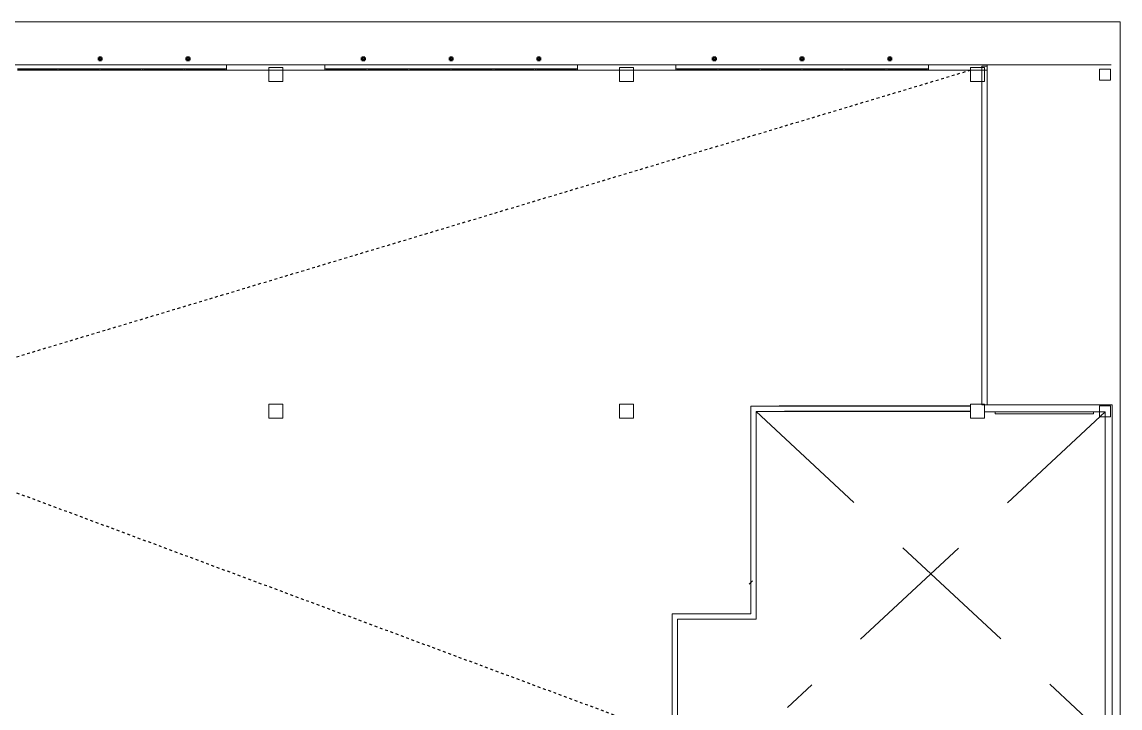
# Model space of a CAD drawing. Header units: millimetres. Extents: x 38 to 139, y 58 to 123.
# Drawn here: x 97.93 to 137.04, y 85.49 to 109.95 of the extents above; entities that cross this region are included whole.
import ezdxf

# ---------------------------------------------------------------- set-up
doc = ezdxf.new("R2010")
doc.units = ezdxf.units.MM
doc.linetypes.add('Hidden', pattern=[7.14375, 4.7625, -2.38125])
for name, color, linetype, lineweight in [('A-----NPP', 7, 'Continuous', 9), ('A-DOORSYM', 7, 'Continuous', 9), ('A-GLAZIDM', 7, 'Continuous', 9), ('A-ROOFOTM', 7, 'Continuous', 9), ('A-WALL', 7, 'Continuous', 9), ('BLOCK 019', 7, 'Continuous', 9), ('S-----TEP', 7, 'Continuous', 9), ('S-COLSPRM', 7, 'Continuous', 9)]:
    doc.layers.add(name, color=color, linetype=linetype, lineweight=lineweight)
doc.layers.add('estructura', color=7, linetype='Continuous')
doc.layers.add('Lineas Proyecciones', color=7, linetype='Hidden')

msp = doc.modelspace()

# ---------------------------------------------------------------- linework, layer by layer
at = {"layer": 'A-----NPP', "color": 252, "linetype": 'Continuous'}
for p, q in [((137.038482, 109.948709), (61.573382, 109.948709)), ((137.038482, 58.688668), (137.038482, 109.948709))]:
    msp.add_line(p, q, dxfattribs=at)
at = {"layer": 'A-----NPP', "color": 252, "linetype": 'Hidden'}
for p, q in [((124.073411, 96.064627), (136.602475, 84.42291)), ((136.513166, 96.055801), (125.191136, 85.514706))]:
    msp.add_line(p, q, dxfattribs=at)
at = {"layer": 'A-DOORSYM', "color": 252}
for p, q in [((132.588448, 95.979801), (132.588448, 96.055801)), ((136.088448, 95.979801), (132.588448, 95.979801)), ((136.088448, 96.055801), (136.088448, 95.979801))]:
    msp.add_line(p, q, dxfattribs=at)
at = {"layer": 'A-GLAZIDM', "color": 252}
for p, q in [((97.763382, 108.278709), (99.163382, 108.278709)), ((99.263382, 108.278709), (100.663382, 108.278709)), ((100.763382, 108.278709), (102.163382, 108.278709)), ((102.263382, 108.278709), (103.663382, 108.278709)), ((103.763382, 108.278709), (105.163382, 108.278709)), ((108.763382, 108.278709), (110.163382, 108.278709)), ((110.263382, 108.278709), (111.663382, 108.278709)), ((111.763382, 108.278709), (113.163382, 108.278709)), ((113.263382, 108.278709), (114.663382, 108.278709)), ((114.763382, 108.278709), (116.163382, 108.278709)), ((116.263382, 108.278709), (117.663382, 108.278709)), ((121.263382, 108.278709), (122.663382, 108.278709)), ((122.763382, 108.278709), (124.163382, 108.278709)), ((124.263382, 108.278709), (125.663382, 108.278709)), ((125.763382, 108.278709), (127.163382, 108.278709)), ((127.263382, 108.278709), (128.663382, 108.278709)), ((128.763382, 108.278709), (130.163382, 108.278709))]:
    msp.add_line(p, q, dxfattribs=at)
at = {"layer": 'A-GLAZIDM', "color": 252, "lineweight": 18}
for p, q in [((99.163382, 108.248709), (97.763382, 108.248709)), ((97.763382, 108.228709), (99.163382, 108.228709)), ((99.213382, 108.278709), (99.163382, 108.278709)), ((99.163382, 108.278709), (99.163382, 108.228709)), ((99.163382, 108.228709), (99.163382, 108.248709)), ((99.163382, 108.228709), (99.213382, 108.228709)), ((99.263382, 108.278709), (99.213382, 108.278709)), ((99.213382, 108.278709), (99.213382, 108.228709)), ((99.213382, 108.228709), (99.213382, 108.278709)), ((99.213382, 108.228709), (99.263382, 108.228709)), ((99.263382, 108.228709), (99.263382, 108.278709)), ((100.663382, 108.248709), (99.263382, 108.248709)), ((99.263382, 108.248709), (99.263382, 108.228709)), ((99.263382, 108.228709), (100.663382, 108.228709)), ((100.713382, 108.278709), (100.663382, 108.278709)), ((100.663382, 108.278709), (100.663382, 108.228709)), ((100.663382, 108.228709), (100.663382, 108.248709)), ((100.663382, 108.228709), (100.713382, 108.228709)), ((100.763382, 108.278709), (100.713382, 108.278709)), ((100.713382, 108.278709), (100.713382, 108.228709)), ((100.713382, 108.228709), (100.713382, 108.278709)), ((100.713382, 108.228709), (100.763382, 108.228709)), ((100.763382, 108.228709), (100.763382, 108.278709)), ((102.163382, 108.248709), (100.763382, 108.248709)), ((100.763382, 108.248709), (100.763382, 108.228709)), ((100.763382, 108.228709), (102.163382, 108.228709)), ((102.213382, 108.278709), (102.163382, 108.278709)), ((102.163382, 108.278709), (102.163382, 108.228709)), ((102.163382, 108.228709), (102.163382, 108.248709)), ((102.163382, 108.228709), (102.213382, 108.228709)), ((102.263382, 108.278709), (102.213382, 108.278709)), ((102.213382, 108.278709), (102.213382, 108.228709)), ((102.213382, 108.228709), (102.213382, 108.278709)), ((102.213382, 108.228709), (102.263382, 108.228709)), ((102.263382, 108.228709), (102.263382, 108.278709)), ((103.663382, 108.248709), (102.263382, 108.248709)), ((102.263382, 108.248709), (102.263382, 108.228709)), ((102.263382, 108.228709), (103.663382, 108.228709)), ((103.713382, 108.278709), (103.663382, 108.278709)), ((103.663382, 108.278709), (103.663382, 108.228709)), ((103.663382, 108.228709), (103.663382, 108.248709)), ((103.663382, 108.228709), (103.713382, 108.228709)), ((103.763382, 108.278709), (103.713382, 108.278709)), ((103.713382, 108.278709), (103.713382, 108.228709)), ((103.713382, 108.228709), (103.713382, 108.278709)), ((103.713382, 108.228709), (103.763382, 108.228709)), ((103.763382, 108.228709), (103.763382, 108.278709)), ((105.163382, 108.248709), (103.763382, 108.248709)), ((103.763382, 108.248709), (103.763382, 108.228709)), ((103.763382, 108.228709), (105.163382, 108.228709)), ((105.213382, 108.278709), (105.163382, 108.278709)), ((105.163382, 108.278709), (105.163382, 108.228709)), ((105.163382, 108.228709), (105.163382, 108.248709)), ((105.163382, 108.228709), (105.213382, 108.228709)), ((105.213382, 108.228709), (105.213382, 108.278709)), ((108.763382, 108.278709), (108.713382, 108.278709)), ((108.713382, 108.278709), (108.713382, 108.228709)), ((108.713382, 108.228709), (108.763382, 108.228709)), ((108.763382, 108.228709), (108.763382, 108.278709)), ((110.163382, 108.248709), (108.763382, 108.248709)), ((108.763382, 108.248709), (108.763382, 108.228709)), ((108.763382, 108.228709), (110.163382, 108.228709)), ((110.213382, 108.278709), (110.163382, 108.278709)), ((110.163382, 108.278709), (110.163382, 108.228709)), ((110.163382, 108.228709), (110.163382, 108.248709)), ((110.163382, 108.228709), (110.213382, 108.228709)), ((110.263382, 108.278709), (110.213382, 108.278709)), ((110.213382, 108.278709), (110.213382, 108.228709)), ((110.213382, 108.228709), (110.213382, 108.278709)), ((110.213382, 108.228709), (110.263382, 108.228709)), ((110.263382, 108.228709), (110.263382, 108.278709)), ((111.663382, 108.248709), (110.263382, 108.248709)), ((110.263382, 108.248709), (110.263382, 108.228709)), ((110.263382, 108.228709), (111.663382, 108.228709)), ((111.713382, 108.278709), (111.663382, 108.278709)), ((111.663382, 108.278709), (111.663382, 108.228709)), ((111.663382, 108.228709), (111.663382, 108.248709)), ((111.663382, 108.228709), (111.713382, 108.228709)), ((111.763382, 108.278709), (111.713382, 108.278709)), ((111.713382, 108.278709), (111.713382, 108.228709)), ((111.713382, 108.228709), (111.713382, 108.278709)), ((111.713382, 108.228709), (111.763382, 108.228709)), ((111.763382, 108.228709), (111.763382, 108.278709)), ((113.163382, 108.248709), (111.763382, 108.248709)), ((111.763382, 108.248709), (111.763382, 108.228709)), ((111.763382, 108.228709), (113.163382, 108.228709)), ((113.213382, 108.278709), (113.163382, 108.278709)), ((113.163382, 108.278709), (113.163382, 108.228709)), ((113.163382, 108.228709), (113.163382, 108.248709)), ((113.163382, 108.228709), (113.213382, 108.228709)), ((113.263382, 108.278709), (113.213382, 108.278709)), ((113.213382, 108.278709), (113.213382, 108.228709)), ((113.213382, 108.228709), (113.213382, 108.278709)), ((113.213382, 108.228709), (113.263382, 108.228709)), ((113.263382, 108.228709), (113.263382, 108.278709)), ((114.663382, 108.248709), (113.263382, 108.248709)), ((113.263382, 108.248709), (113.263382, 108.228709)), ((113.263382, 108.228709), (114.663382, 108.228709)), ((114.713382, 108.278709), (114.663382, 108.278709)), ((114.663382, 108.278709), (114.663382, 108.228709)), ((114.663382, 108.228709), (114.663382, 108.248709)), ((114.663382, 108.228709), (114.713382, 108.228709)), ((114.763382, 108.278709), (114.713382, 108.278709)), ((114.713382, 108.278709), (114.713382, 108.228709)), ((114.713382, 108.228709), (114.713382, 108.278709)), ((114.713382, 108.228709), (114.763382, 108.228709)), ((114.763382, 108.228709), (114.763382, 108.278709)), ((116.163382, 108.248709), (114.763382, 108.248709)), ((114.763382, 108.248709), (114.763382, 108.228709)), ((114.763382, 108.228709), (116.163382, 108.228709)), ((116.213382, 108.278709), (116.163382, 108.278709)), ((116.163382, 108.278709), (116.163382, 108.228709)), ((116.163382, 108.228709), (116.163382, 108.248709)), ((116.163382, 108.228709), (116.213382, 108.228709)), ((116.263382, 108.278709), (116.213382, 108.278709)), ((116.213382, 108.278709), (116.213382, 108.228709)), ((116.213382, 108.228709), (116.213382, 108.278709)), ((116.213382, 108.228709), (116.263382, 108.228709)), ((116.263382, 108.228709), (116.263382, 108.278709)), ((117.663382, 108.248709), (116.263382, 108.248709)), ((116.263382, 108.248709), (116.263382, 108.228709)), ((116.263382, 108.228709), (117.663382, 108.228709)), ((117.713382, 108.278709), (117.663382, 108.278709)), ((117.663382, 108.278709), (117.663382, 108.228709)), ((117.663382, 108.228709), (117.663382, 108.248709)), ((117.663382, 108.228709), (117.713382, 108.228709)), ((117.713382, 108.228709), (117.713382, 108.278709)), ((121.263382, 108.278709), (121.213382, 108.278709)), ((121.213382, 108.278709), (121.213382, 108.228709)), ((121.213382, 108.228709), (121.263382, 108.228709)), ((121.263382, 108.228709), (121.263382, 108.278709)), ((122.663382, 108.248709), (121.263382, 108.248709)), ((121.263382, 108.248709), (121.263382, 108.228709)), ((121.263382, 108.228709), (122.663382, 108.228709)), ((122.713382, 108.278709), (122.663382, 108.278709)), ((122.663382, 108.278709), (122.663382, 108.228709)), ((122.663382, 108.228709), (122.663382, 108.248709)), ((122.663382, 108.228709), (122.713382, 108.228709)), ((122.763382, 108.278709), (122.713382, 108.278709)), ((122.713382, 108.278709), (122.713382, 108.228709)), ((122.713382, 108.228709), (122.713382, 108.278709)), ((122.713382, 108.228709), (122.763382, 108.228709)), ((122.763382, 108.228709), (122.763382, 108.278709)), ((124.163382, 108.248709), (122.763382, 108.248709)), ((122.763382, 108.248709), (122.763382, 108.228709)), ((122.763382, 108.228709), (124.163382, 108.228709)), ((124.213382, 108.278709), (124.163382, 108.278709)), ((124.163382, 108.278709), (124.163382, 108.228709)), ((124.163382, 108.228709), (124.163382, 108.248709)), ((124.163382, 108.228709), (124.213382, 108.228709)), ((124.263382, 108.278709), (124.213382, 108.278709)), ((124.213382, 108.278709), (124.213382, 108.228709)), ((124.213382, 108.228709), (124.213382, 108.278709)), ((124.213382, 108.228709), (124.263382, 108.228709)), ((124.263382, 108.228709), (124.263382, 108.278709)), ((125.663382, 108.248709), (124.263382, 108.248709)), ((124.263382, 108.248709), (124.263382, 108.228709)), ((124.263382, 108.228709), (125.663382, 108.228709)), ((125.713382, 108.278709), (125.663382, 108.278709)), ((125.663382, 108.278709), (125.663382, 108.228709)), ((125.663382, 108.228709), (125.663382, 108.248709)), ((125.663382, 108.228709), (125.713382, 108.228709)), ((125.763382, 108.278709), (125.713382, 108.278709)), ((125.713382, 108.278709), (125.713382, 108.228709)), ((125.713382, 108.228709), (125.713382, 108.278709)), ((125.713382, 108.228709), (125.763382, 108.228709)), ((125.763382, 108.228709), (125.763382, 108.278709)), ((127.163382, 108.248709), (125.763382, 108.248709)), ((125.763382, 108.248709), (125.763382, 108.228709)), ((125.763382, 108.228709), (127.163382, 108.228709)), ((127.213382, 108.278709), (127.163382, 108.278709)), ((127.163382, 108.278709), (127.163382, 108.228709)), ((127.163382, 108.228709), (127.163382, 108.248709)), ((127.163382, 108.228709), (127.213382, 108.228709)), ((127.263382, 108.278709), (127.213382, 108.278709)), ((127.213382, 108.278709), (127.213382, 108.228709)), ((127.213382, 108.228709), (127.213382, 108.278709)), ((127.213382, 108.228709), (127.263382, 108.228709)), ((127.263382, 108.228709), (127.263382, 108.278709)), ((128.663382, 108.248709), (127.263382, 108.248709)), ((127.263382, 108.248709), (127.263382, 108.228709)), ((127.263382, 108.228709), (128.663382, 108.228709)), ((128.713382, 108.278709), (128.663382, 108.278709)), ((128.663382, 108.278709), (128.663382, 108.228709)), ((128.663382, 108.228709), (128.663382, 108.248709)), ((128.663382, 108.228709), (128.713382, 108.228709)), ((128.763382, 108.278709), (128.713382, 108.278709)), ((128.713382, 108.278709), (128.713382, 108.228709)), ((128.713382, 108.228709), (128.713382, 108.278709)), ((128.713382, 108.228709), (128.763382, 108.228709)), ((128.763382, 108.228709), (128.763382, 108.278709)), ((130.163382, 108.248709), (128.763382, 108.248709)), ((128.763382, 108.248709), (128.763382, 108.228709)), ((128.763382, 108.228709), (130.163382, 108.228709)), ((130.213382, 108.278709), (130.163382, 108.278709)), ((130.163382, 108.278709), (130.163382, 108.228709)), ((130.163382, 108.228709), (130.163382, 108.248709)), ((130.163382, 108.228709), (130.213382, 108.228709)), ((130.213382, 108.228709), (130.213382, 108.278709))]:
    msp.add_line(p, q, dxfattribs=at)
at = {"layer": 'A-ROOFOTM', "color": 252}
msp.add_line((132.300787, 108.423709), (136.716916, 108.423709), dxfattribs=at)
at = {"layer": 'A-WALL', "color": 252}
for p, q in [((96.213382, 108.423709), (105.213382, 108.423709)), ((108.713382, 108.423709), (117.713382, 108.423709)), ((121.213382, 108.423709), (130.213382, 108.423709))]:
    msp.add_line(p, q, dxfattribs=at)
at = {"layer": 'A-WALL', "color": 252, "lineweight": 18}
for p, q in [((108.713382, 108.423709), (105.213382, 108.423709)), ((105.213382, 108.423709), (105.213382, 108.233709)), ((108.713382, 108.233709), (108.713382, 108.423709)), ((121.213382, 108.423709), (117.713382, 108.423709)), ((117.713382, 108.423709), (117.713382, 108.233709)), ((121.213382, 108.233709), (121.213382, 108.423709)), ((132.300787, 108.423709), (130.213382, 108.423709)), ((130.213382, 108.423709), (130.213382, 108.233709)), ((132.113382, 108.373709), (132.113382, 96.305801)), ((132.303382, 108.373709), (132.113382, 108.373709)), ((132.300787, 108.233709), (132.300787, 108.423709)), ((132.303382, 96.305801), (132.303382, 108.373709)), ((105.213382, 108.233709), (108.713382, 108.233709)), ((117.713382, 108.233709), (121.213382, 108.233709)), ((130.213382, 108.233709), (132.300787, 108.233709)), ((131.713382, 96.263709), (124.898387, 96.263709)), ((136.763166, 96.305801), (132.113382, 96.305801)), ((132.208382, 96.305801), (132.208382, 96.055801)), ((136.763166, 83.516209), (136.763166, 96.305801)), ((125.088387, 96.073709), (131.713382, 96.073709)), ((131.713382, 95.823709), (131.713382, 96.013709)), ((132.208382, 96.055801), (136.513166, 96.055801)), ((136.513166, 84.373709), (136.513166, 96.055801))]:
    msp.add_line(p, q, dxfattribs=at)
at = {"layer": 'BLOCK 019', "color": 252, "lineweight": 18}
for p, q in [((131.713382, 96.253709), (123.883382, 96.254627)), ((123.883382, 96.254627), (123.883382, 88.853709)), ((131.713382, 96.063709), (131.713382, 96.253709)), ((124.073382, 88.663709), (124.073382, 96.064627)), ((124.073382, 96.064627), (131.713382, 96.063709)), ((131.713382, 96.063709), (131.713382, 96.063709)), ((123.883382, 88.853709), (121.083382, 88.853709)), ((121.083382, 88.853709), (121.083382, 86.376915)), ((121.273382, 84.473709), (121.273382, 88.663709)), ((121.273382, 88.663709), (124.073382, 88.663709)), ((121.083382, 86.376915), (121.083382, 86.376915)), ((121.083382, 86.376915), (121.083382, 86.186915)), ((121.083382, 86.186915), (121.083382, 86.186915)), ((121.083382, 86.186915), (121.083382, 84.473709))]:
    msp.add_line(p, q, dxfattribs=at)
at = {"layer": 'estructura', "color": 252, "lineweight": -2}
msp.add_line((123.823382, 89.906952), (123.943382, 90.026952), dxfattribs=at)
at = {"layer": 'Lineas Proyecciones', "color": 252, "linetype": 'Hidden', "ltscale": 0.00015}
for p, q in [((52.717114, 84.473709), (131.713382, 108.233709)), ((121.083382, 84.473709), (57.213382, 108.233009))]:
    msp.add_line(p, q, dxfattribs=at)
at = {"layer": 'S-----TEP', "color": 252, "lineweight": 50}
for p, q in [((100.764182, 108.685309), (100.662582, 108.685309)), ((100.662582, 108.685309), (100.662582, 108.583709)), ((100.662582, 108.583709), (100.764182, 108.583709)), ((100.764182, 108.583709), (100.764182, 108.685309)), ((103.787582, 108.685309), (103.787582, 108.583709)), ((103.889182, 108.685309), (103.787582, 108.685309)), ((103.787582, 108.583709), (103.889182, 108.583709)), ((103.889182, 108.583709), (103.889182, 108.685309)), ((110.037592, 108.685309), (110.037592, 108.583709)), ((110.139192, 108.685309), (110.037592, 108.685309)), ((110.037592, 108.583709), (110.139192, 108.583709)), ((110.139192, 108.583709), (110.139192, 108.685309)), ((113.264187, 108.685309), (113.162587, 108.685309)), ((113.162587, 108.685309), (113.162587, 108.583709)), ((113.162587, 108.583709), (113.264187, 108.583709)), ((113.264187, 108.583709), (113.264187, 108.685309)), ((116.287587, 108.685309), (116.287587, 108.583709)), ((116.389187, 108.685309), (116.287587, 108.685309)), ((116.287587, 108.583709), (116.389187, 108.583709)), ((116.389187, 108.583709), (116.389187, 108.685309)), ((122.537587, 108.685309), (122.537587, 108.583709)), ((122.639187, 108.685309), (122.537587, 108.685309)), ((122.537587, 108.583709), (122.639187, 108.583709)), ((122.639187, 108.583709), (122.639187, 108.685309)), ((125.762912, 108.685309), (125.661312, 108.685309)), ((125.661312, 108.685309), (125.661312, 108.583709)), ((125.661312, 108.583709), (125.762912, 108.583709)), ((125.762912, 108.583709), (125.762912, 108.685309)), ((128.787582, 108.685309), (128.787582, 108.583709)), ((128.889182, 108.685309), (128.787582, 108.685309)), ((128.787582, 108.583709), (128.889182, 108.583709)), ((128.889182, 108.583709), (128.889182, 108.685309))]:
    msp.add_line(p, q, dxfattribs=at)
at = {"layer": 'S-COLSPRM', "color": 252}
for p, q in [((107.213387, 108.323709), (106.713387, 108.323709)), ((106.713387, 108.323709), (106.713387, 107.823709)), ((107.213387, 107.823709), (107.213387, 108.323709)), ((119.713382, 108.323709), (119.213382, 108.323709)), ((119.213382, 108.323709), (119.213382, 107.823709)), ((119.713382, 107.823709), (119.713382, 108.323709)), ((132.213382, 108.323709), (131.713382, 108.323709)), ((131.713382, 108.323709), (131.713382, 107.823709)), ((132.213382, 107.823709), (132.213382, 108.323709)), ((136.702475, 108.270801), (136.302475, 108.270801)), ((136.302475, 108.270801), (136.302475, 107.870801)), ((136.702475, 107.870801), (136.702475, 108.270801)), ((106.713387, 107.823709), (107.213387, 107.823709)), ((119.213382, 107.823709), (119.713382, 107.823709)), ((131.713382, 107.823709), (132.213382, 107.823709)), ((136.302475, 107.870801), (136.702475, 107.870801)), ((107.213387, 96.323709), (106.713387, 96.323709)), ((106.713387, 96.323709), (106.713387, 95.823709)), ((107.213387, 95.823709), (107.213387, 96.323709)), ((119.713382, 96.323709), (119.213382, 96.323709)), ((119.213382, 96.323709), (119.213382, 95.823709)), ((119.713382, 95.823709), (119.713382, 96.323709)), ((132.213382, 96.323709), (131.713382, 96.323709)), ((131.713382, 96.323709), (131.713382, 95.823709)), ((132.213382, 95.823709), (132.213382, 96.323709)), ((136.702475, 96.270801), (136.302475, 96.270801)), ((136.302475, 96.270801), (136.302475, 95.870801)), ((136.702475, 95.870801), (136.702475, 96.270801)), ((136.302475, 95.870801), (136.702475, 95.870801)), ((106.713387, 95.823709), (107.213387, 95.823709)), ((119.213382, 95.823709), (119.713382, 95.823709)), ((131.713382, 95.823709), (132.213382, 95.823709))]:
    msp.add_line(p, q, dxfattribs=at)

doc.saveas('drawing.dxf')
